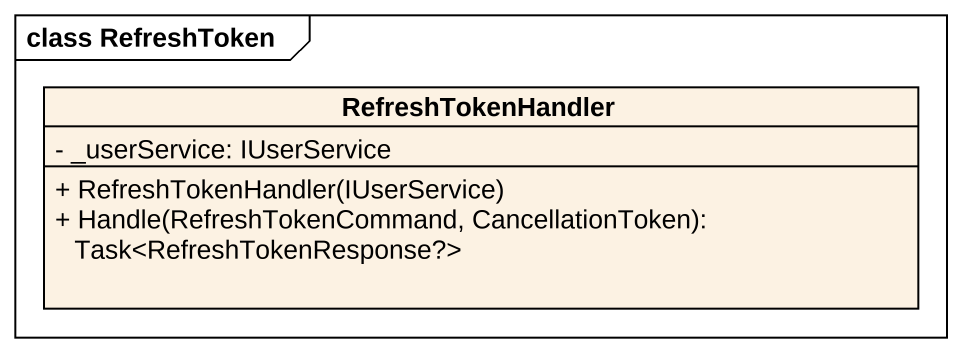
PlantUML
@startuml
mainframe class RefreshToken
hide circle
hide empty members
skinparam classAttributeIconSize 0
class RefreshTokenHandler {
  - _userService: IUserService
  + RefreshTokenHandler(IUserService)
  + Handle(RefreshTokenCommand, CancellationToken): Task<RefreshTokenResponse?>
}
@enduml
